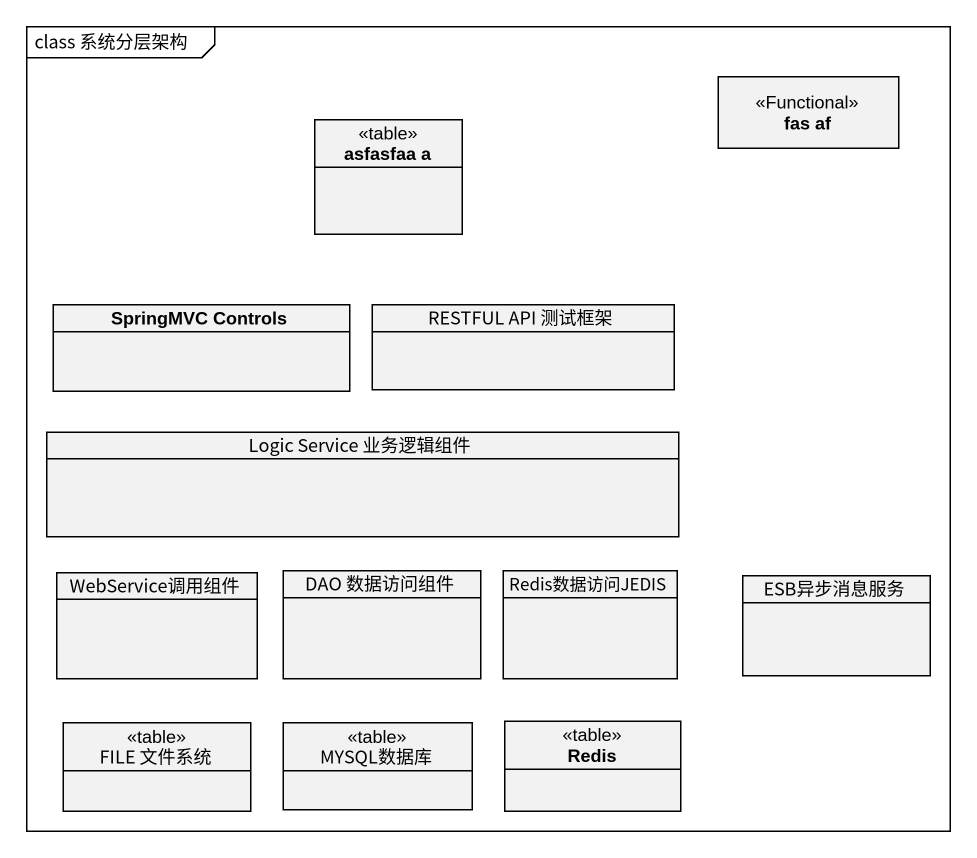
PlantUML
@startuml
mainframe class 系统分层架构
hide circle
hide empty members
class "fas af" as fas_af <<Functional>>
class "asfasfaa a" as asfasfaa_a <<table>>
class "SpringMVC Controls" as SpringMVC_Controls
class "RESTFUL API 测试框架" as RESTFUL_API_测试框架
class "Logic Service 业务逻辑组件" as Logic_Service_业务逻辑组件
class WebService调用组件
class "DAO 数据访问组件" as DAO_数据访问组件
class Redis数据访问JEDIS
class ESB异步消息服务
class "FILE 文件系统" as FILE_文件系统 <<table>>
class MYSQL数据库 <<table>>
class Redis <<table>>
@enduml
